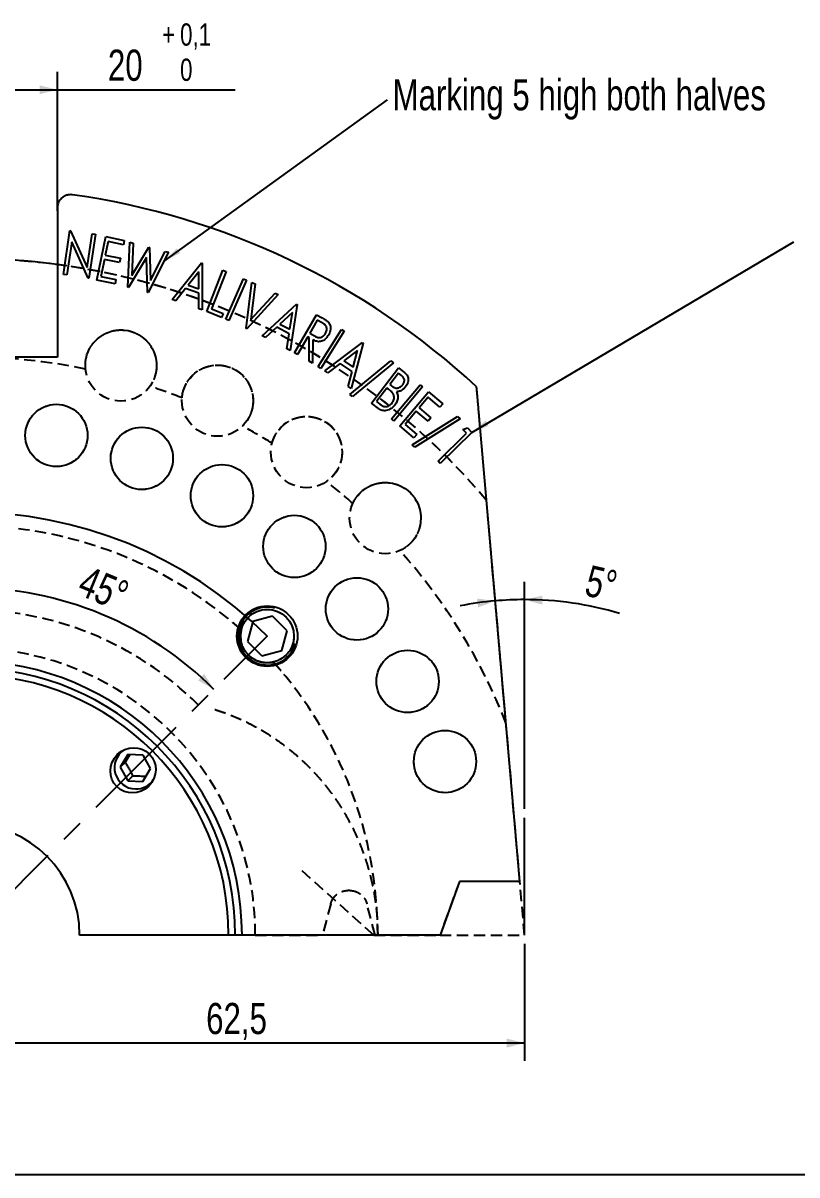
# Model space of a CAD drawing. Header units: millimetres. Extents: x 8 to 867, y 8 to 585.
# Drawn here: x 123.5 to 210.5, y 8 to 137.4 of the extents above; entities that cross this region are included whole.
import ezdxf

# ---------------------------------------------------------------- set-up
doc = ezdxf.new("R2010")
doc.units = ezdxf.units.MM
doc.header["$PDSIZE"] = -1
doc.linetypes.add('CENTERX2', pattern=[20.32, 12.7, -2.54, 2.54, -2.54])
doc.linetypes.add('HIDDEN', pattern=[1.905, 1.27, -0.635])
for name, color, linetype in [('CENTERLINE', 4, 'CENTERX2'), ('DETAIL', 3, 'Continuous'), ('DIMENSIONS', 2, 'Continuous'), ('HIDDEN', 3, 'HIDDEN'), ('TEXT', 2, 'Continuous')]:
    doc.layers.add(name, color=color, linetype=linetype)
doc.layers.add('OUTLINE', color=7, linetype='Continuous', lineweight=25)
doc.styles.add('SLDTEXTSTYLE0', font='TXT', dxfattribs={"width": 0.75})
doc.dimstyles.new('SLDDIMSTYLE17', dxfattribs={"dimtxt": 0.18, "dimasz": 2, "dimexe": 0, "dimexo": 0.0625, "dimgap": 0, "dimtad": 0, "dimtih": 1, "dimtoh": 1, "dimdec": 0, "dimrnd": 1e-09, "dimzin": 0, "dimdsep": 46, "dimtxsty": 'Standard', "dimsah": 1, "dimcen": 0.09, "dimadec": 0, "dimazin": 0, "dimtfac": 2, "dimtdec": 0, "dimtofl": 0, "dimtmove": 0, "dimatfit": 3, "dimfxl": 0, "dimfrac": 2, "dimtolj": 1, "dimtzin": 0, "dimarcsym": 0})
doc.dimstyles.new('SLDDIMSTYLE2', dxfattribs={"dimtxt": 3.5, "dimasz": 2, "dimexe": 0, "dimexo": 0.0625, "dimgap": 0.875, "dimtad": 1, "dimrnd": 1e-09, "dimzin": 12, "dimdsep": 46, "dimtxsty": 'SLDTEXTSTYLE0', "dimsah": 1, "dimcen": 0.09, "dimadec": 0, "dimazin": 3, "dimtfac": 1, "dimtofl": 0, "dimtmove": 0, "dimatfit": 3, "dimfxl": 0, "dimfrac": 2, "dimtolj": 1, "dimtzin": 12, "dimarcsym": 0})
doc.dimstyles.new('SLDDIMSTYLE26', dxfattribs={"dimtxt": 3.5, "dimasz": 2, "dimexe": 0, "dimexo": 0.0625, "dimgap": 0.875, "dimtad": 1, "dimrnd": 1e-09, "dimzin": 12, "dimdsep": 46, "dimtxsty": 'SLDTEXTSTYLE0', "dimsah": 1, "dimcen": 0.09, "dimadec": 0, "dimazin": 3, "dimtol": 1, "dimtp": 0.1, "dimtfac": 1, "dimtdec": 1, "dimtofl": 0, "dimtmove": 0, "dimatfit": 3, "dimfxl": 0, "dimfrac": 2, "dimtolj": 1, "dimarcsym": 0})
doc.dimstyles.new('SLDDIMSTYLE9', dxfattribs={"dimtxt": 3.5, "dimasz": 2, "dimexe": 0, "dimexo": 0.0625, "dimgap": 0.875, "dimtad": 1, "dimdec": 4, "dimzin": 12, "dimdsep": 46, "dimtxsty": 'SLDTEXTSTYLE0', "dimsah": 1, "dimcen": 0.09, "dimazin": 3, "dimtfac": 1, "dimtofl": 0, "dimtmove": 0, "dimatfit": 3, "dimfxl": 0, "dimfrac": 2, "dimtolj": 1, "dimtzin": 12, "dimarcsym": 0})

# ---------------------------------------------------------------- blocks, each defined once
blk = doc.blocks.new('_D_68')
at = {"layer": 'DIMENSIONS'}
blk.add_arc((117.36, 34.96), 39.03, 45, 90, dxfattribs=at)
for points in [[(117.36, 74), (119.35, 73.44), (119.37, 74.44)], [(144.96, 62.56), (143.86, 64.3), (143.17, 63.58)]]:
    blk.add_solid(points, dxfattribs=at)
at = {"layer": 'DIMENSIONS', "insert": (130.77, 76.54), "char_height": 3.5, "attachment_point": 1, "rotation": 337.5, "style": 'SLDTEXTSTYLE0'}
blk.add_mtext('45°', dxfattribs=at)
blk = doc.blocks.new('_D_70')
at = {"layer": 'DIMENSIONS'}
for p, q in [((117.36, 33.96), (117.36, 20.82)), ((179.86, 33.96), (179.86, 20.82)), ((179.86, 22.82), (117.36, 22.82))]:
    blk.add_line(p, q, dxfattribs=at)
for points in [[(117.36, 22.82), (119.36, 22.32), (119.36, 23.32)], [(179.86, 22.82), (177.86, 23.32), (177.86, 22.32)]]:
    blk.add_solid(points, dxfattribs=at)
at = {"layer": 'DIMENSIONS', "insert": (144.08, 27.33), "char_height": 3.5, "attachment_point": 1, "style": 'SLDTEXTSTYLE0'}
blk.add_mtext('62,5', dxfattribs=at)
blk = doc.blocks.new('_D_71')
at = {"layer": 'DIMENSIONS'}
blk.add_line((179.86, 49.13), (179.86, 74.65), dxfattribs=at)
for start, end in [(95, 101.0735), (90, 95), (73.5276, 90)]:
    blk.add_arc((179.86, 34.96), 37.69, start, end, dxfattribs=at)
for points in [[(176.57, 72.5), (174.53, 72.77), (174.64, 71.78)], [(179.86, 72.65), (181.85, 72.09), (181.87, 73.09)]]:
    blk.add_solid(points, dxfattribs=at)
at = {"layer": 'DIMENSIONS', "insert": (187.25, 76.57), "char_height": 3.5, "attachment_point": 1, "rotation": 346.9086, "style": 'SLDTEXTSTYLE0'}
blk.add_mtext('5°', dxfattribs=at)
blk = doc.blocks.new('_D_72')
at = {"layer": 'DIMENSIONS'}
for p, q in [((107.36, 116.34), (107.36, 131.94)), ((127.36, 116.34), (127.36, 131.94)), ((107.36, 129.94), (127.36, 129.94)), ((127.36, 129.94), (147.35, 129.94))]:
    blk.add_line(p, q, dxfattribs=at)
for points in [[(107.36, 129.94), (109.36, 129.44), (109.36, 130.44)], [(127.36, 129.94), (125.36, 130.44), (125.36, 129.44)]]:
    blk.add_solid(points, dxfattribs=at)
at = {"layer": 'DIMENSIONS', "attachment_point": 1, "style": 'SLDTEXTSTYLE0'}
for s, insert, char_height in [('0,1', (141.15, 137.4), 2.5), ('+', (139.13, 137.4), 2.5), ('20', (133.04, 134.45), 3.5), ('0', (141.15, 133.44), 2.5)]:
    blk.add_mtext(s, dxfattribs=dict(at, insert=insert, char_height=char_height))

msp = doc.modelspace()

# ---------------------------------------------------------------- linework, layer by layer
at = {"color": 7, "linetype": 'Continuous', "lineweight": 0}
msp.add_point((150.94675, 68.54866), dxfattribs=at)
at = {"layer": 'CENTERLINE'}
msp.add_line((117.35918, 34.96109), (150.94675, 68.54866), dxfattribs=at)
at = {"layer": 'DETAIL'}
msp.add_arc((150.94675, 68.54866), 3.25, 75, 345, dxfattribs=at)
msp.add_arc((150.94675, 68.54866), 3.25, 75, 345, dxfattribs=at)
at = {"layer": 'HIDDEN'}
for p, q in [((179.33425, 40.96109), (176.06286, 78.35323)), ((162.90918, 34.96109), (154.69261, 42.31078)), ((172.543, 40.96109), (170.35918, 34.96109)), ((179.33425, 40.96109), (172.543, 40.96109)), ((179.85918, 34.96109), (179.33425, 40.96109)), ((160.23548, 39.96109), (159.98802, 39.96109)), ((158.08709, 38.47873), (157.16071, 34.96109)), ((163.0712, 34.96109), (162.1407, 38.47873)), ((149.60589, 34.96109), (157.16071, 34.96109)), ((162.90918, 34.96109), (170.35918, 34.96109)), ((163.0712, 34.96109), (163.35918, 34.96109)), ((170.35918, 34.96109), (179.85918, 34.96109))]:
    msp.add_line(p, q, dxfattribs=at)
for centre, radius in [((134.50594, 98.95368), 4), ((145.35764, 95.00398), 4), ((127.25713, 91.09513), 3.5), ((155.35862, 89.22991), 4), ((136.85433, 88.52357), 3.5), ((145.85918, 84.32454), 3.5), ((164.20501, 81.80691), 4), ((153.99808, 78.62562), 3.5), ((161.02372, 71.59998), 3.5), ((150.94675, 68.54866), 3), ((166.72263, 63.46109), 3.5), ((170.92166, 54.45624), 3.5)]:
    msp.add_circle(centre, radius, dxfattribs=at)
for radius, start, end in [(76, 39.9913068, 140.0086932), (76, 67.3725973, 112.6274027), (76, 67.3725973, 112.6274027), (76, 39.9913068, 82.4391568), (64.95, 78.3046094, 101.6953906), (64.95, 68.3046094, 71.6953906), (64.95, 58.3046094, 61.6953906), (64.95, 48.3046094, 51.6953906), (46, 48.1849654, 86.8150346), (46, 48.1849654, 86.8150346), (64.95, 21.5408666, 41.6953906), (36.55, 45, 135), (36.55, 45, 135), (32.24671, 0, 180), (46, 0, 41.8150346), (46, 0, 41.8150346)]:
    msp.add_arc((117.35918, 34.96109), radius, start, end, dxfattribs=at)
for points, knots in [([(130.5251, 98.56267), (130.51507, 98.72088), (130.49497, 99.03787), (130.53578, 99.50658), (130.6266, 99.96619), (130.77198, 100.41366), (130.97121, 100.84627), (131.22569, 101.26008), (131.53579, 101.6486), (131.87727, 101.98075), (132.23842, 102.25787), (132.60772, 102.4836), (132.98566, 102.6612), (133.363, 102.7927), (133.73039, 102.88376), (134.0949, 102.93817), (134.45015, 102.95773), (134.79022, 102.94814), (135.13334, 102.90943), (135.47484, 102.83937), (135.80985, 102.74012), (136.17817, 102.59567), (136.56609, 102.39299), (136.96787, 102.11895), (137.33064, 101.7994), (137.65284, 101.43837), (137.92204, 101.05175), (138.13889, 100.64725), (138.30414, 100.23361), (138.41989, 99.81541), (138.48879, 99.39582), (138.5129, 98.98005), (138.49225, 98.52165), (138.40998, 98.02607), (138.24627, 97.5035), (138.03021, 97.03328), (137.84265, 96.75176), (137.75795, 96.62464)], [0, 0, 0, 0, 0.034415761, 0.068955026, 0.103499609, 0.137922404, 0.17254142, 0.20731221, 0.242043525, 0.276608017, 0.304024458, 0.331497684, 0.35888016, 0.380537608, 0.402246981, 0.42387896, 0.441979723, 0.46013098, 0.478219618, 0.496371491, 0.514589062, 0.532742601, 0.558431529, 0.584135647, 0.612132017, 0.640148734, 0.669232862, 0.698425703, 0.727552393, 0.757075212, 0.786702799, 0.816352879, 0.845906701, 0.886183689, 0.926558444, 0.966837339, 1, 1, 1, 1]), ([(141.36938, 95.31018), (141.38697, 95.46773), (141.42223, 95.78339), (141.54381, 96.2379), (141.71306, 96.67475), (141.93393, 97.09019), (142.20525, 97.48162), (142.52772, 97.84496), (142.90058, 98.17372), (143.29455, 98.44153), (143.69833, 98.65172), (144.10123, 98.8099), (144.50425, 98.91917), (144.8987, 98.98315), (145.27632, 99.00904), (145.64474, 98.99931), (145.998, 98.95689), (146.33123, 98.88841), (146.66242, 98.79069), (146.98656, 98.6624), (147.29925, 98.50649), (147.63689, 98.30027), (147.98372, 98.03331), (148.3318, 97.69365), (148.63358, 97.31597), (148.88819, 96.90448), (149.08617, 96.47699), (149.22948, 96.04097), (149.32039, 95.60492), (149.36176, 95.17297), (149.35676, 94.7478), (149.3083, 94.33415), (149.20837, 93.88631), (149.0413, 93.41253), (148.78932, 92.92633), (148.49489, 92.50077), (148.26129, 92.2561), (148.15581, 92.14562)], [0, 0, 0, 0, 0.03441578, 0.068955247, 0.103499589, 0.137922678, 0.172541427, 0.207312429, 0.242043614, 0.276607934, 0.304024436, 0.331497579, 0.358880238, 0.380537642, 0.40224705, 0.423879074, 0.441979814, 0.460131002, 0.47821957, 0.496371538, 0.514588988, 0.532742609, 0.558431524, 0.584135866, 0.612132255, 0.640148589, 0.669232899, 0.698425653, 0.727552239, 0.757075237, 0.786702815, 0.816352827, 0.845906555, 0.886183714, 0.92655845, 0.966837367, 1, 1, 1, 1]), ([(151.48412, 90.22402), (151.52881, 90.37612), (151.61834, 90.68086), (151.81699, 91.10735), (152.05954, 91.50817), (152.34918, 91.87895), (152.68436, 92.21732), (153.06502, 92.51914), (153.48931, 92.77816), (153.9238, 92.97349), (154.35794, 93.11038), (154.78218, 93.19619), (155.19806, 93.23381), (155.59762, 93.22833), (155.97401, 93.18824), (156.33514, 93.1147), (156.67566, 93.01157), (156.99194, 92.88626), (157.30113, 92.73251), (157.59808, 92.5499), (157.87893, 92.34205), (158.17564, 92.08034), (158.47084, 91.7572), (158.75466, 91.36227), (158.98626, 90.93791), (159.16555, 90.48847), (159.28629, 90.03309), (159.35171, 89.57881), (159.36552, 89.1336), (159.33125, 88.70103), (159.25249, 88.28318), (159.13295, 87.88423), (158.95676, 87.46055), (158.70996, 87.02298), (158.37738, 86.58792), (158.01353, 86.21996), (157.74099, 86.01957), (157.61793, 85.92908)], [0, 0, 0, 0, 0.034415805, 0.068955153, 0.10349966, 0.137922649, 0.172541481, 0.207312404, 0.242043524, 0.276607924, 0.304024532, 0.331497585, 0.35888017, 0.380537627, 0.402246989, 0.423878995, 0.441979686, 0.46013107, 0.478219644, 0.496371559, 0.514589013, 0.532742626, 0.558431495, 0.58413577, 0.612132189, 0.640148572, 0.669232836, 0.698425642, 0.727552311, 0.757075299, 0.786702848, 0.816352866, 0.845906584, 0.886183667, 0.926558433, 0.96683732, 1, 1, 1, 1]), ([(160.56199, 83.45872), (160.63241, 83.60075), (160.7735, 83.88532), (161.0432, 84.27083), (161.35166, 84.62344), (161.70129, 84.93829), (162.09013, 85.21332), (162.51742, 85.44445), (162.98024, 85.62586), (163.44205, 85.74277), (163.89337, 85.80219), (164.32606, 85.81302), (164.74216, 85.77787), (165.1347, 85.70308), (165.4984, 85.59825), (165.84128, 85.46311), (166.15872, 85.30242), (166.44843, 85.12409), (166.72622, 84.91899), (166.98695, 84.68758), (167.22745, 84.43412), (167.4742, 84.12487), (167.7088, 83.75538), (167.91974, 83.31716), (168.07413, 82.85903), (168.17265, 82.38528), (168.21247, 81.91586), (168.19801, 81.45712), (168.1343, 81.01628), (168.02545, 80.59622), (167.87532, 80.1984), (167.68832, 79.82627), (167.44124, 79.43962), (167.1222, 79.05156), (166.71913, 78.68086), (166.29691, 78.38167), (165.99372, 78.23164), (165.85681, 78.1639)], [0, 0, 0, 0, 0.034415913, 0.068955261, 0.103499599, 0.137922604, 0.172541459, 0.207312288, 0.242043594, 0.276608021, 0.304024556, 0.331497614, 0.358880202, 0.380537692, 0.402247002, 0.423879006, 0.441979628, 0.460130983, 0.478219748, 0.496371526, 0.514588879, 0.532742536, 0.558431517, 0.584135743, 0.61213214, 0.64014873, 0.669232877, 0.69842569, 0.727552247, 0.757075274, 0.786702837, 0.816352841, 0.845906565, 0.886183675, 0.92655845, 0.966837259, 1, 1, 1, 1]), ([(177.77281, 58.80844), (177.7228, 59.38009), (177.62278, 60.52338), (177.47391, 62.22494), (177.32591, 63.91663), (177.1649, 65.75683), (176.99134, 67.74073), (176.80561, 69.86357), (176.62157, 71.96718), (176.41843, 74.2891), (176.19687, 76.8215), (175.95736, 79.55904), (175.79989, 81.35905), (175.72115, 82.25901)], [0, 0, 0, 0, 0.069771216, 0.139542962, 0.209436785, 0.27933101, 0.369131287, 0.458952997, 0.548779606, 0.638586757, 0.759050107, 0.879530593, 1, 1, 1, 1]), ([(148.02868, 69.24494), (147.94486, 69.31957), (147.77698, 69.46908), (147.55709, 69.66134), (147.36439, 69.82806), (147.20509, 69.96444), (147.07991, 70.07073), (146.99093, 70.14576), (146.9409, 70.18786), (146.92908, 70.19779), (146.95557, 70.17548), (147.02134, 70.1202), (147.12372, 70.03362), (147.26136, 69.91639), (147.43334, 69.76865), (147.63621, 69.59238), (147.83752, 69.41544), (147.97527, 69.29257), (148.02868, 69.24494)], [0, 0, 0, 0, 0.064027315, 0.128257812, 0.192284361, 0.256317155, 0.320555245, 0.384587197, 0.448482606, 0.512582379, 0.576477956, 0.640208774, 0.704143509, 0.76787623, 0.831711128, 0.895748203, 0.959584096, 1, 1, 1, 1]), ([(151.64303, 65.63058), (151.53418, 65.60834), (151.31615, 65.5638), (150.97975, 65.54324), (150.64087, 65.55756), (150.3028, 65.61228), (149.97045, 65.70533), (149.65394, 65.83423), (149.35806, 65.99706), (149.08542, 66.18852), (148.79904, 66.44056), (148.51862, 66.76645), (148.26785, 67.17032), (148.08656, 67.60563), (147.97303, 68.06501), (147.93513, 68.5378), (147.9626, 68.93544), (148.01201, 69.16688), (148.02868, 69.24494)], [0, 0, 0, 0, 0.0559767107, 0.1121171724, 0.1680768678, 0.2242281955, 0.2805690134, 0.3367008484, 0.390071678, 0.4436266056, 0.4969893142, 0.5732555543, 0.6495292783, 0.7255356825, 0.8015599069, 0.8806418218, 0.9597447886, 1, 1, 1, 1]), ([(148.02868, 69.24494), (148.00638, 69.13568), (147.96172, 68.91683), (147.94135, 68.58036), (147.95574, 68.24253), (148.01001, 67.90679), (148.1017, 67.57779), (148.22907, 67.26284), (148.3909, 66.96663), (148.58283, 66.692), (148.8021, 66.44204), (149.04596, 66.22045), (149.3095, 66.02816), (149.63834, 65.8385), (150.03969, 65.67598), (150.51529, 65.56614), (151.00314, 65.5368), (151.38168, 65.57269), (151.59143, 65.61915), (151.64303, 65.63058)], [0, 0, 0, 0, 0.055503397, 0.11117516, 0.16666889, 0.222294462, 0.278103323, 0.333718911, 0.387826825, 0.442114609, 0.496218751, 0.548890909, 0.601733459, 0.654409154, 0.733302923, 0.812207865, 0.8929253, 0.973655259, 1, 1, 1, 1]), ([(151.64303, 65.63058), (151.71766, 65.54677), (151.86717, 65.37889), (152.05943, 65.159), (152.22616, 64.96631), (152.36253, 64.807), (152.46883, 64.68182), (152.54385, 64.59283), (152.58596, 64.54281), (152.59588, 64.53098), (152.57358, 64.55748), (152.51829, 64.62325), (152.43172, 64.72563), (152.31448, 64.86327), (152.16675, 65.03525), (151.99047, 65.23812), (151.81354, 65.43943), (151.69066, 65.57718), (151.64303, 65.63058)], [0, 0, 0, 0, 0.064027417, 0.128257675, 0.192284409, 0.256317124, 0.320555255, 0.384587108, 0.448482555, 0.512582324, 0.57647789, 0.640208736, 0.704143459, 0.767876169, 0.831711056, 0.895748209, 0.959583987, 1, 1, 1, 1]), ([(145.0445, 60.3096), (145.40307, 60.19281), (146.12057, 59.95911), (147.17694, 59.54674), (148.216, 59.09058), (149.24537, 58.58158), (150.26269, 58.01971), (151.26532, 57.40437), (152.23979, 56.74345), (153.25338, 55.98675), (154.29571, 55.12204), (155.35471, 54.13924), (156.36097, 53.0976), (157.31008, 52.00197), (158.1978, 50.85733), (159.02277, 49.66377), (159.78219, 48.42352), (160.4753, 47.14009), (161.05059, 45.92076), (161.52374, 44.77763), (161.91072, 43.71956), (162.25338, 42.64595), (162.56898, 41.49351), (162.84631, 40.26054), (163.07471, 38.94707), (163.23746, 37.62299), (163.34, 36.29316), (163.35279, 35.40484), (163.35918, 34.96109)], [0, 0, 0, 0, 0.034170289, 0.068374894, 0.102579866, 0.13675078, 0.172066626, 0.207419353, 0.242772529, 0.278088858, 0.321215595, 0.36447254, 0.407796961, 0.451122696, 0.494382619, 0.537511304, 0.580951316, 0.624424304, 0.66786454, 0.701366785, 0.734898968, 0.768431226, 0.801933593, 0.841497725, 0.881135397, 0.920797911, 0.960435744, 1, 1, 1, 1]), ([(158.08709, 38.47873), (158.1202, 38.58412), (158.18738, 38.79801), (158.35188, 39.08894), (158.55928, 39.35095), (158.80579, 39.57217), (159.08812, 39.75094), (159.38472, 39.87336), (159.68825, 39.94761), (159.88736, 39.95656), (159.98802, 39.96109)], [0, 0, 0, 0, 0.125368057, 0.254425327, 0.379812362, 0.508729347, 0.636078349, 0.76699675, 0.882206516, 1, 1, 1, 1]), ([(160.23548, 39.96109), (160.33776, 39.95641), (160.54483, 39.94693), (160.85534, 39.86845), (161.1611, 39.73818), (161.44506, 39.55263), (161.69627, 39.31901), (161.89473, 39.05689), (162.04813, 38.77405), (162.1096, 38.57797), (162.1407, 38.47873)], [0, 0, 0, 0, 0.120080989, 0.243099356, 0.372797138, 0.506335499, 0.634559652, 0.766634776, 0.881892844, 1, 1, 1, 1])]:
    msp.add_open_spline(points, degree=3, knots=knots, dxfattribs=at)
at = {"layer": 'OUTLINE'}
for p, q in [((127.35918, 115.34143), (127.35918, 99.91109)), ((128.04488, 109.19251), (128.77304, 114.1194)), ((128.77304, 114.1194), (128.85217, 114.10838)), ((128.85217, 114.10838), (130.71314, 109.97977)), ((128.97136, 112.86138), (128.42148, 109.13742)), ((130.81931, 108.78386), (128.97136, 112.86138)), ((130.71314, 109.97977), (131.27104, 113.7508)), ((131.62961, 113.69872), (130.90145, 108.77184)), ((131.27104, 113.7508), (131.62961, 113.69872)), ((131.77905, 108.55541), (132.78967, 113.43622)), ((133.05409, 112.87932), (132.73758, 111.35388)), ((132.78967, 113.43622), (134.875, 113.00453)), ((134.77585, 112.52275), (133.05409, 112.87932)), ((134.875, 113.00453), (134.77585, 112.52275)), ((135.27854, 107.7572), (135.52193, 112.81229)), ((135.52193, 112.81229), (135.89052, 112.71513)), ((135.89052, 112.71513), (135.71524, 109.0733)), ((132.73758, 111.35388), (134.44431, 111.00032)), ((135.71524, 109.0733), (137.65134, 112.25339)), ((139.85286, 111.67547), (137.5662, 107.15624)), ((137.65134, 112.25339), (137.72446, 112.23336)), ((137.72446, 112.23336), (137.83663, 108.51641)), ((137.83663, 108.51641), (139.48727, 111.77062)), ((139.48727, 111.77062), (139.85286, 111.67547)), ((132.63943, 110.87612), (132.24179, 108.96105)), ((134.34616, 110.52255), (132.63943, 110.87612)), ((134.44431, 111.00032), (134.34616, 110.52255)), ((137.38391, 111.07651), (135.34665, 107.73917)), ((137.49709, 107.17527), (137.38391, 111.07651)), ((140.26732, 106.374), (143.55558, 110.49359)), ((143.55558, 110.49359), (143.64172, 110.46354)), ((143.64172, 110.46354), (143.63871, 105.19911)), ((128.42148, 109.13742), (128.04488, 109.19251)), ((130.90145, 108.77184), (130.81931, 108.78386)), ((132.24179, 108.96105), (133.94852, 108.60749)), ((143.25209, 109.48197), (142.05818, 107.99059)), ((143.2551, 107.57291), (143.25209, 109.48197)), ((144.14607, 105.00852), (145.96899, 109.65897)), ((146.31554, 109.52374), (144.66891, 105.32202)), ((145.96899, 109.65897), (146.31554, 109.52374)), ((133.84936, 108.12672), (131.77905, 108.55541)), ((133.94852, 108.60749), (133.84936, 108.12672)), ((135.34665, 107.73917), (135.27854, 107.7572)), ((141.74268, 107.59194), (140.65794, 106.23778)), ((143.25109, 107.06711), (141.74268, 107.59194)), ((142.05818, 107.99059), (143.2551, 107.57291)), ((146.29723, 104.14601), (148.28841, 108.70431)), ((148.62896, 108.55506), (146.63777, 103.99677)), ((148.28841, 108.70431), (148.62896, 108.55506)), ((148.58872, 103.12771), (149.21273, 108.29999)), ((149.57831, 108.13271), (149.09454, 104.13532)), ((149.21273, 108.29999), (149.57831, 108.13271)), ((137.5662, 107.15624), (137.49709, 107.17527)), ((140.65794, 106.23778), (140.26732, 106.374)), ((143.26311, 105.32933), (143.25109, 107.06711)), ((152.18949, 106.93681), (148.66184, 103.09465)), ((149.09454, 104.13532), (151.8239, 107.10407)), ((151.8239, 107.10407), (152.18949, 106.93681)), ((143.63871, 105.19911), (143.26311, 105.32933)), ((145.81975, 104.35347), (144.14607, 105.00852)), ((144.66891, 105.32202), (145.99603, 104.80219)), ((150.36746, 102.30218), (154.23765, 105.85486)), ((153.78392, 104.90634), (152.37867, 103.62028)), ((153.49646, 103.02533), (153.78392, 104.90634)), ((154.31778, 105.8128), (153.51649, 100.6275)), ((154.23765, 105.85486), (154.31778, 105.8128)), ((145.99603, 104.80219), (145.81975, 104.35347)), ((146.63777, 103.99677), (146.29723, 104.14601)), ((152.37867, 103.62028), (153.49646, 103.02533)), ((154.01596, 100.38272), (156.49893, 104.66457)), ((156.57305, 104.0626), (155.7287, 102.60628)), ((156.49893, 104.66457), (157.13194, 104.29798)), ((157.13295, 103.73809), (156.57305, 104.0626)), ((148.66184, 103.09465), (148.58872, 103.12771)), ((150.73204, 102.10787), (150.36746, 102.30218)), ((152.00808, 103.27573), (150.73204, 102.10787)), ((153.41734, 102.52653), (152.00808, 103.27573)), ((153.16493, 100.8148), (153.41734, 102.52653)), ((155.7287, 102.60628), (156.27257, 102.28376)), ((156.66752, 98.82938), (159.29572, 103.01909)), ((159.60822, 102.82277), (156.98002, 98.63307)), ((159.29572, 103.01909), (159.60822, 102.82277)), ((155.48831, 102.19061), (154.33346, 100.19942)), ((155.6696, 102.08544), (155.48831, 102.19061)), ((155.65558, 99.4332), (155.6696, 102.08544)), ((156.06123, 101.85808), (156.04821, 99.20483)), ((157.41565, 98.36429), (161.64742, 101.53236)), ((161.72254, 101.48227), (160.38641, 96.3761)), ((161.64742, 101.53236), (161.72254, 101.48227)), ((127.35918, 99.91109), (107.35918, 99.91109)), ((153.51649, 100.6275), (153.16493, 100.8148)), ((154.33346, 100.19942), (154.01596, 100.38272)), ((161.09654, 100.62891), (159.56109, 99.48307)), ((160.61578, 98.77695), (161.09654, 100.62891)), ((156.04821, 99.20483), (155.65558, 99.4332)), ((156.98002, 98.63307), (156.66752, 98.82938)), ((159.15444, 99.17458), (157.7592, 98.13392)), ((160.48356, 98.28515), (159.15444, 99.17458)), ((159.56109, 99.48307), (160.61578, 98.77695)), ((160.2103, 95.68374), (164.8307, 99.49684)), ((165.1442, 99.27148), (160.5218, 95.46039)), ((162.64412, 94.73979), (165.694, 98.69912)), ((164.8307, 99.49684), (165.1442, 99.27148)), ((165.694, 98.69912), (166.27493, 98.25241)), ((157.7592, 98.13392), (157.41565, 98.36429)), ((160.05588, 96.59746), (160.48356, 98.28515)), ((165.68299, 98.08914), (164.70743, 96.82212)), ((166.02353, 97.82773), (165.68299, 98.08914)), ((160.38641, 96.3761), (160.05588, 96.59746)), ((164.40094, 96.42348), (163.23106, 94.90505)), ((164.5672, 96.29628), (164.40094, 96.42348)), ((164.70743, 96.82212), (164.87569, 96.69291)), ((164.90418, 92.95758), (168.12232, 96.7787)), ((168.40278, 96.54232), (165.18463, 92.7212)), ((165.83644, 92.18811), (169.05459, 96.00923)), ((168.12232, 96.7787), (168.40278, 96.54232)), ((169.05459, 96.00923), (170.66417, 94.65406)), ((160.5218, 95.46039), (160.2103, 95.68374)), ((163.45342, 94.11679), (162.64412, 94.73979)), ((163.23106, 94.90505), (163.59565, 94.6246)), ((169.01753, 95.39625), (168.01192, 94.20133)), ((170.34666, 94.27746), (169.01753, 95.39625)), ((170.66417, 94.65406), (170.34666, 94.27746)), ((167.69742, 93.82774), (166.4344, 92.32834)), ((167.23946, 90.05102), (172.32861, 93.2311)), ((169.01552, 92.71796), (167.69742, 93.82774)), ((168.01192, 94.20133), (169.33003, 93.09156)), ((172.32861, 93.2311), (172.60805, 92.96868)), ((165.18463, 92.7212), (164.90418, 92.95758)), ((167.435, 90.84196), (165.83644, 92.18811)), ((166.4344, 92.32834), (167.75251, 91.21856)), ((172.60805, 92.96868), (167.51691, 89.7896)), ((169.33003, 93.09156), (169.01552, 92.71796)), ((172.92875, 91.77729), (173.43055, 91.96258)), ((173.43055, 91.96258), (173.93937, 91.44676)), ((179.33425, 40.96109), (174.86877, 92.00185)), ((167.75251, 91.21856), (167.435, 90.84196)), ((170.13728, 88.21058), (173.3354, 91.36463)), ((173.93937, 91.44676), (170.39369, 87.95016)), ((173.3354, 91.36463), (172.92875, 91.77729)), ((167.51691, 89.7896), (167.23946, 90.05102)), ((170.39369, 87.95016), (170.13728, 88.21058)), ((149.31376, 70.18165), (148.71604, 67.95095)), ((151.54447, 70.77937), (149.31376, 70.18165)), ((153.17747, 69.14638), (151.54447, 70.77937)), ((152.57975, 66.91567), (153.17747, 69.14638)), ((148.71604, 67.95095), (150.34904, 66.31795)), ((150.34904, 66.31795), (152.57975, 66.91567)), ((135.29269, 55.24556), (134.43324, 53.80624)), ((136.99546, 55.17723), (135.29269, 55.24556)), ((137.83878, 53.66959), (136.99546, 55.17723)), ((134.98884, 54.36185), (134.43324, 53.80624)), ((134.43324, 53.80624), (135.27655, 52.2986)), ((136.97932, 52.23028), (137.83878, 53.66959)), ((135.83216, 52.85421), (135.27655, 52.2986)), ((135.27655, 52.2986), (136.97932, 52.23028)), ((179.85918, 34.96109), (179.85918, 48.13291)), ((172.543, 40.96109), (170.35918, 34.96109)), ((179.33425, 40.96109), (172.543, 40.96109)), ((130.65918, 34.96109), (129.85918, 34.96109)), ((146.60918, 34.96109), (130.65918, 34.96109)), ((147.35918, 34.96109), (146.60918, 34.96109)), ((148.10918, 34.96109), (147.35918, 34.96109)), ((170.35918, 34.96109), (148.10918, 34.96109)), ((832, 8), (8, 8))]:
    msp.add_line(p, q, dxfattribs=at)
for centre, radius in [((127.25713, 91.09513), 3.5), ((136.85433, 88.52357), 3.5), ((145.85918, 84.32454), 3.5), ((153.99808, 78.62562), 3.5), ((161.02372, 71.59998), 3.5), ((150.94675, 68.54866), 3.4), ((150.94675, 68.54866), 3), ((166.72263, 63.46109), 3.5), ((170.92166, 54.45624), 3.5)]:
    msp.add_circle(centre, radius, dxfattribs=at)
for centre, radius, start, end in [((117.35918, 34.96109), 84, 47.1648716, 81.9872223), ((117.35918, 34.96109), 76, 82.4391568, 97.5608432), ((117.35918, 34.96109), 47.5, 45, 135), ((117.35918, 34.96109), 30.75, 0, 180), ((117.35918, 34.96109), 30, 0, 180), ((117.35918, 34.96109), 29.25, 0, 180), ((136.17335, 53.76879), 2.38897, 122.6375522, 268.7945501), ((136.22966, 53.64493), 2.26708, 267.3057338, 329.2809217), ((117.35918, 34.96109), 12.5, 0, 180)]:
    msp.add_arc(centre, radius, start, end, dxfattribs=at)
msp.add_ellipse((135.86655, 53.46846), major_axis=(-1.83013, -1.83013), ratio=0.965925826, dxfattribs=at)
for points, knots in [([(129.06827, 118.141), (129.06617, 118.14129), (129.00179, 118.15032), (128.87378, 118.15952), (128.68212, 118.14935), (128.48924, 118.11385), (128.25986, 118.03925), (128.04932, 117.92743), (127.86379, 117.7827), (127.71543, 117.63481), (127.56697, 117.43522), (127.44874, 117.18822), (127.37379, 116.92512), (127.3641, 116.74634), (127.35918, 116.65564)], [0, 0, 0, 0, 0.0029143418, 0.0893170355, 0.1757163089, 0.2641803412, 0.3526376715, 0.4932037723, 0.5653168012, 0.6374119152, 0.7372589111, 0.8396309708, 0.9186364357, 1, 1, 1, 1]), ([(127.35918, 116.65564), (127.35918, 116.52221), (127.35918, 116.2525), (127.35918, 115.80878), (127.35918, 115.50106), (127.35918, 115.34143)], [0, 0, 0, 0, 0.320290331, 0.647389755, 1, 1, 1, 1]), ([(157.13194, 104.29798), (157.26536, 104.21806), (157.4512, 104.10674), (157.68073, 103.94927), (157.77028, 103.86589), (157.81504, 103.82422)], [0, 0, 0, 0, 0.560090349, 0.780132886, 1, 1, 1, 1]), ([(157.49552, 102.56721), (157.52645, 102.62577), (157.58829, 102.74287), (157.63501, 102.93723), (157.6452, 103.13585), (157.60452, 103.31904), (157.50962, 103.46277), (157.39335, 103.5673), (157.26596, 103.65707), (157.17728, 103.71108), (157.13295, 103.73809)], [0, 0, 0, 0, 0.140061546, 0.280096217, 0.420039469, 0.559838314, 0.669602399, 0.779715852, 0.88986013, 1, 1, 1, 1]), ([(157.81504, 103.82422), (157.86052, 103.76752), (157.9515, 103.65411), (158.02964, 103.44815), (158.06271, 103.23259), (158.05598, 102.97312), (157.98438, 102.678), (157.87885, 102.47596), (157.82605, 102.37491)], [0, 0, 0, 0, 0.139934165, 0.279867637, 0.419913519, 0.559982379, 0.779896031, 1, 1, 1, 1]), ([(157.82605, 102.37491), (157.78473, 102.30817), (157.70209, 102.1747), (157.54899, 101.99477), (157.37093, 101.8398), (157.16841, 101.71746), (156.94478, 101.64305), (156.71067, 101.62513), (156.48214, 101.66828), (156.26445, 101.74777), (156.12898, 101.82131), (156.06123, 101.85808)], [0, 0, 0, 0, 0.112080416, 0.224154952, 0.336191155, 0.448222452, 0.560114479, 0.67001162, 0.779904984, 0.889926447, 1, 1, 1, 1]), ([(156.27257, 102.28376), (156.33164, 102.25089), (156.44974, 102.18517), (156.63855, 102.1104), (156.84215, 102.07918), (157.04596, 102.1307), (157.22525, 102.24085), (157.38063, 102.38817), (157.45722, 102.50753), (157.49552, 102.56721)], [0, 0, 0, 0, 0.140230386, 0.280355945, 0.420118065, 0.559839715, 0.706469322, 0.853215388, 1, 1, 1, 1]), ([(166.16776, 96.79107), (166.20037, 96.83664), (166.26557, 96.92778), (166.3329, 97.08291), (166.36531, 97.249), (166.34765, 97.4213), (166.27217, 97.57975), (166.15862, 97.71524), (166.06857, 97.79022), (166.02353, 97.82773)], [0, 0, 0, 0, 0.140179225, 0.280351055, 0.420358811, 0.560187226, 0.706584377, 0.853247566, 1, 1, 1, 1]), ([(166.27493, 98.25241), (166.33161, 98.20656), (166.44495, 98.11486), (166.59548, 97.95572), (166.71865, 97.77285), (166.78298, 97.56123), (166.79621, 97.31889), (166.745, 97.05835), (166.63925, 96.79028), (166.52926, 96.63389), (166.47425, 96.55569)], [0, 0, 0, 0, 0.112107514, 0.224197994, 0.336198412, 0.448084279, 0.560048808, 0.706627759, 0.853292078, 1, 1, 1, 1]), ([(165.05197, 95.84455), (165.01262, 95.89251), (164.93386, 95.98849), (164.76824, 96.13635), (164.64346, 96.23561), (164.5672, 96.29628)], [0, 0, 0, 0, 0.279737407, 0.559813092, 1, 1, 1, 1]), ([(164.87569, 96.69291), (164.93167, 96.65171), (165.04356, 96.56935), (165.22448, 96.46495), (165.42689, 96.40342), (165.64206, 96.42046), (165.84284, 96.50134), (166.02575, 96.6245), (166.12042, 96.73554), (166.16776, 96.79107)], [0, 0, 0, 0, 0.140237601, 0.280355751, 0.420187149, 0.559976928, 0.706600459, 0.853289678, 1, 1, 1, 1]), ([(164.97084, 94.7448), (165.01327, 94.8051), (165.09812, 94.92571), (165.17637, 95.13427), (165.20713, 95.33844), (165.19174, 95.52794), (165.14253, 95.6961), (165.08215, 95.79508), (165.05197, 95.84455)], [0, 0, 0, 0, 0.186665901, 0.373334649, 0.559945542, 0.706527768, 0.853328068, 1, 1, 1, 1]), ([(165.45462, 96.01482), (165.48792, 95.94763), (165.55451, 95.81325), (165.61664, 95.59539), (165.62781, 95.36932), (165.59528, 95.14226), (165.52425, 94.92074), (165.42134, 94.70768), (165.32935, 94.58018), (165.28334, 94.51643)], [0, 0, 0, 0, 0.14003078, 0.280036485, 0.419934716, 0.559900825, 0.706568439, 0.853271196, 1, 1, 1, 1]), ([(166.47425, 96.55569), (166.42656, 96.4982), (166.33119, 96.38325), (166.15897, 96.23886), (165.98175, 96.12877), (165.80314, 96.05737), (165.63078, 96.01709), (165.51333, 96.01558), (165.45462, 96.01482)], [0, 0, 0, 0, 0.186704792, 0.373329509, 0.559962213, 0.706624909, 0.85334032, 1, 1, 1, 1]), ([(174.86877, 92.00185), (174.85583, 92.14965), (174.82997, 92.44525), (174.79111, 92.8895), (174.75233, 93.33265), (174.71605, 93.74728), (174.68261, 94.12969), (174.65177, 94.48198), (174.62167, 94.82615), (174.58857, 95.20442), (174.56012, 95.52967), (174.53654, 95.79926), (174.51752, 96.01652), (174.49854, 96.23355), (174.4826, 96.4158), (174.47205, 96.53632), (174.47071, 96.55161), (174.47003, 96.5594)], [0, 0, 0, 0, 0.073924403, 0.147845621, 0.223031389, 0.298209836, 0.360509861, 0.422802143, 0.486405284, 0.549995753, 0.639900319, 0.685928045, 0.731944532, 0.799448743, 0.868664116, 0.93316695, 1, 1, 1, 1]), ([(165.28334, 94.51643), (165.22066, 94.44108), (165.09533, 94.2904), (164.86444, 94.10601), (164.60502, 93.96572), (164.34195, 93.88738), (164.0897, 93.86557), (163.85989, 93.90004), (163.64257, 93.98386), (163.51647, 94.07248), (163.45342, 94.11679)], [0, 0, 0, 0, 0.140062561, 0.280070911, 0.420047691, 0.560028398, 0.670004713, 0.779942665, 0.889974129, 1, 1, 1, 1]), ([(163.59565, 94.6246), (163.64307, 94.5894), (163.73792, 94.519), (163.88936, 94.42687), (164.05232, 94.35477), (164.23002, 94.32975), (164.42522, 94.357), (164.62448, 94.43822), (164.81893, 94.56874), (164.92021, 94.68611), (164.97084, 94.7448)], [0, 0, 0, 0, 0.112120611, 0.224231765, 0.336261501, 0.448108305, 0.560066026, 0.706687867, 0.853353899, 1, 1, 1, 1]), ([(135.5153, 55.23662), (135.48832, 55.19112), (135.3902, 55.02558), (135.21423, 54.73306), (135.06398, 54.4856), (134.98884, 54.36185)], [0, 0, 0, 0, 0.159324425, 0.579590462, 1, 1, 1, 1]), ([(134.98884, 54.36185), (135.06131, 54.24095), (135.20623, 53.9992), (135.42016, 53.62524), (135.62953, 53.24287), (135.76461, 52.98378), (135.83216, 52.85421)], [0, 0, 0, 0, 0.2476463247, 0.4952095933, 0.7475617989, 1, 1, 1, 1]), ([(135.83216, 52.85421), (135.95906, 52.85203), (136.21282, 52.84766), (136.59296, 52.83611), (136.96284, 52.82034), (137.20313, 52.80631), (137.31924, 52.79954)], [0, 0, 0, 0, 0.252275251, 0.504488948, 0.760561155, 1, 1, 1, 1])]:
    msp.add_open_spline(points, degree=3, knots=knots, dxfattribs=at)

# ---------------------------------------------------------------- texts
at = {"layer": 'TEXT', "insert": (165.02778, 131.13143), "char_height": 3.5, "attachment_point": 1, "style": 'SLDTEXTSTYLE0'}
msp.add_mtext('Marking 5 high both halves', dxfattribs=at)

# ---------------------------------------------------------------- dimensions: what is measured, and where the dimension line sits
at = {"layer": 'DIMENSIONS'}
for base, p1, p2, dimstyle, picture, middle in [((127.35918, 129.93895), (107.35918, 115.34144), (127.35918, 115.34144), 'SLDDIMSTYLE26', '_D_72', (139.40394, 129.93895)), ((117.35918, 22.81889), (179.85918, 34.96109), (117.35918, 34.96109), 'SLDDIMSTYLE2', '_D_70', (148.60918, 22.81889))]:
    dim = msp.add_linear_dim(base=base, p1=p1, p2=p2, dimstyle=dimstyle, dxfattribs=at)
    dim.commit()
    dim.dimension.update_dxf_attribs({"geometry": picture, "text_midpoint": middle, "dimtype": 160})
for base, line1, line2, picture, middle in [((178.21532, 72.6117), ((179.85918, 48.13291), (179.85918, 34.96109)), ((174.47003, 96.5594), (179.33425, 40.96109)), '_D_71', (188.39539, 71.66809)), ((132.29711, 71.02445), ((150.94675, 68.54866), (117.35918, 34.96109)), ((117.35918, 82.46109), (117.35918, 34.96109)), '_D_68', (132.29711, 71.02445))]:
    dim = msp.add_angular_dim_2l(base=base, line1=line1, line2=line2, dimstyle='SLDDIMSTYLE9', dxfattribs=at)
    dim.commit()
    dim.dimension.update_dxf_attribs({"geometry": picture, "text_midpoint": middle, "dimtype": 162})

# ---------------------------------------------------------------- leaders
at = {"layer": 'TEXT'}
for points in [[(139.35159, 110.68478), (164.46196, 128.82502)], [(173.93937, 91.44676), (210.10862, 112.84869)]]:
    msp.add_leader(points, dimstyle='SLDDIMSTYLE17', dxfattribs=at)

doc.saveas('drawing.dxf')
